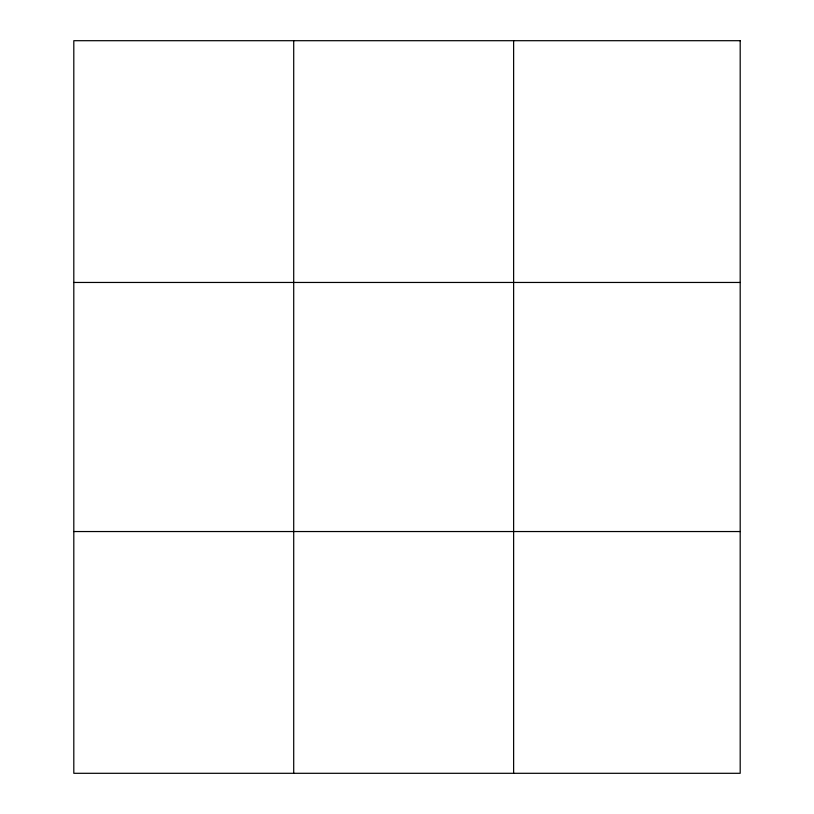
<?xml version="1.0" encoding="UTF-8"?>
<svg xmlns="http://www.w3.org/2000/svg" width="814" height="814" viewBox="0 0 814 814"><rect width="100%" height="100%" fill="white"/><g stroke="black" fill="none" stroke-linecap="round" stroke-linejoin="round"><path stroke-width="1.22" d="M293.712 773.3L293.712 40.7M513.624 773.3L513.624 40.7M73.809 282.458L740.191 282.458M73.809 531.542L740.191 531.542M740.191 40.7L740.191 773.3L73.809 773.3L73.809 40.7L740.191 40.7"/></g></svg>
